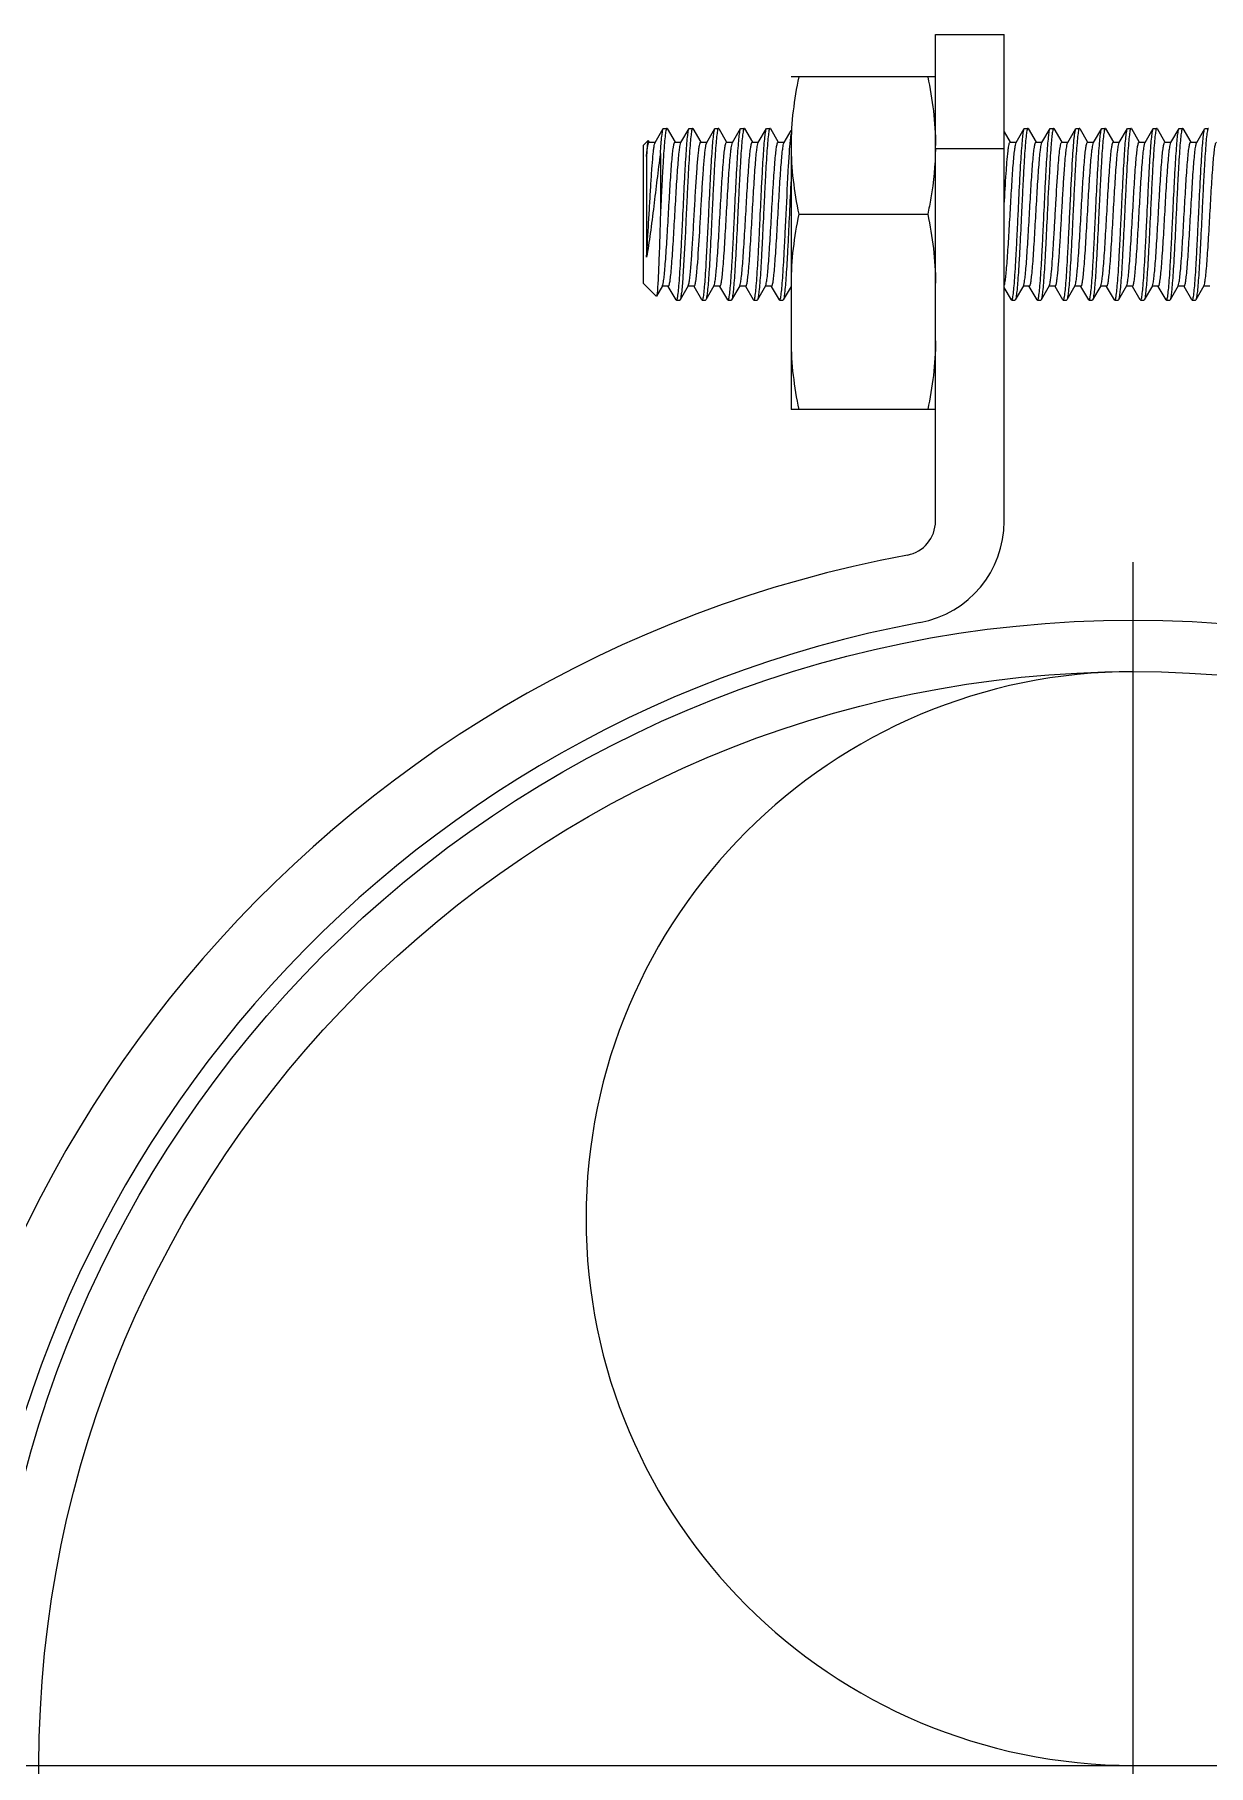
# Model space of a CAD drawing. Extents: x 27938 to 1507990, y 110129 to 923079.
# Drawn here: x 550946 to 551320, y 366011 to 366563 of the extents above; entities that cross this region are included whole.
import ezdxf

# ---------------------------------------------------------------- set-up
doc = ezdxf.new("R2010")
doc.units = 0
doc.header["$LTSCALE"] = 1000
doc.header["$MEASUREMENT"] = 0
doc.linetypes.add('CENTER', pattern=[50.8, 31.75, -6.35, 6.35, -6.35])

msp = doc.modelspace()

# ---------------------------------------------------------------- linework, layer by layer
at = {"linetype": 'Continuous'}
for p, q in [((551233.22, 366407.45), (551233.22, 366562.61)), ((551233.22, 366562.61), (551255.13, 366562.61)), ((551255.13, 366407.45), (551255.13, 366562.61)), ((551233.22, 366549.16), (551187.2, 366549.16)), ((551143.88, 366528.18), (551146.47, 366532.63)), ((551146.58, 366532.72), (551147.61, 366532.72)), ((551147.72, 366532.63), (551147.61, 366532.72)), ((551147.72, 366532.63), (551150.22, 366528.31)), ((551152.1, 366528.18), (551154.69, 366532.63)), ((551154.69, 366532.63), (551154.8, 366532.72)), ((551154.8, 366532.72), (551155.83, 366532.72)), ((551155.94, 366532.63), (551155.83, 366532.72)), ((551155.94, 366532.63), (551158.44, 366528.31)), ((551160.32, 366528.18), (551162.91, 366532.63)), ((551162.91, 366532.63), (551163.02, 366532.72)), ((551163.02, 366532.72), (551164.05, 366532.72)), ((551164.16, 366532.63), (551164.05, 366532.72)), ((551164.16, 366532.63), (551166.66, 366528.31)), ((551168.54, 366528.18), (551171.13, 366532.63)), ((551171.13, 366532.63), (551171.24, 366532.72)), ((551171.24, 366532.72), (551172.27, 366532.72)), ((551172.37, 366532.63), (551172.27, 366532.72)), ((551172.37, 366532.63), (551174.88, 366528.31)), ((551176.75, 366528.18), (551179.35, 366532.63)), ((551179.35, 366532.63), (551179.46, 366532.72)), ((551179.45, 366532.72), (551180.48, 366532.72)), ((551180.59, 366532.63), (551183.09, 366528.31)), ((551184.97, 366528.18), (551187.2, 366532)), ((551187.2, 366530.72), (551187.2, 366443.06)), ((551255.13, 366531.64), (551257.06, 366528.31)), ((551258.94, 366528.18), (551261.53, 366532.63)), ((551261.53, 366532.63), (551261.64, 366532.72)), ((551261.64, 366532.72), (551262.67, 366532.72)), ((551262.78, 366532.63), (551262.67, 366532.72)), ((551262.78, 366532.63), (551265.28, 366528.31)), ((551267.16, 366528.18), (551269.75, 366532.63)), ((551269.75, 366532.63), (551269.86, 366532.72)), ((551269.86, 366532.72), (551270.89, 366532.72)), ((551270.99, 366532.63), (551273.5, 366528.31)), ((551275.38, 366528.18), (551277.97, 366532.63)), ((551277.97, 366532.63), (551278.08, 366532.72)), ((551278.08, 366532.72), (551279.11, 366532.72)), ((551279.21, 366532.63), (551279.11, 366532.72)), ((551279.21, 366532.63), (551281.72, 366528.31)), ((551283.59, 366528.18), (551286.19, 366532.63)), ((551286.19, 366532.63), (551286.29, 366532.72)), ((551286.29, 366532.72), (551287.32, 366532.72)), ((551287.43, 366532.63), (551287.32, 366532.72)), ((551287.43, 366532.63), (551289.93, 366528.31)), ((551291.81, 366528.18), (551294.41, 366532.63)), ((551294.41, 366532.63), (551294.51, 366532.72)), ((551294.51, 366532.72), (551295.54, 366532.72)), ((551295.65, 366532.63), (551295.54, 366532.72)), ((551295.65, 366532.63), (551298.15, 366528.31)), ((551300.03, 366528.18), (551302.62, 366532.63)), ((551302.62, 366532.63), (551302.73, 366532.72)), ((551302.73, 366532.72), (551303.76, 366532.72)), ((551303.87, 366532.63), (551303.76, 366532.72)), ((551303.87, 366532.63), (551306.37, 366528.31)), ((551308.25, 366528.18), (551310.84, 366532.63)), ((551310.84, 366532.63), (551310.95, 366532.72)), ((551310.95, 366532.72), (551311.98, 366532.72)), ((551312.09, 366532.63), (551311.98, 366532.72)), ((551312.09, 366532.63), (551314.59, 366528.31)), ((551316.47, 366528.18), (551319.06, 366532.63)), ((551319.06, 366532.63), (551319.17, 366532.72)), ((551319.17, 366532.72), (551320.2, 366532.72)), ((551140.08, 366527.25), (551141.65, 366528.82)), ((551140.08, 366527.25), (551140.08, 366483.41)), ((551141.73, 366528.79), (551141.65, 366528.82)), ((551141.73, 366528.79), (551142, 366528.31)), ((551141.95, 366528.29), (551143.94, 366528.29)), ((551150.17, 366528.29), (551152.16, 366528.29)), ((551158.39, 366528.29), (551160.38, 366528.29)), ((551166.61, 366528.29), (551168.6, 366528.29)), ((551174.83, 366528.29), (551176.82, 366528.29)), ((551183.05, 366528.29), (551185.04, 366528.29)), ((551233.22, 366526.25), (551255.13, 366526.25)), ((551257.01, 366528.29), (551259, 366528.29)), ((551265.23, 366528.29), (551267.22, 366528.29)), ((551273.45, 366528.29), (551275.44, 366528.29)), ((551281.67, 366528.29), (551283.66, 366528.29)), ((551289.89, 366528.29), (551291.88, 366528.29)), ((551298.1, 366528.29), (551300.09, 366528.29)), ((551299.95, 366528), (551300.03, 366528.18)), ((551306.32, 366528.29), (551308.31, 366528.29)), ((551314.54, 366528.29), (551316.53, 366528.29)), ((551316.41, 366528.05), (551316.47, 366528.18)), ((551141.12, 366523.75), (551141.12, 366491.62)), ((551145.56, 366524.72), (551145.56, 366505.32)), ((551189.66, 366505.33), (551230.75, 366505.33)), ((551140.08, 366483.41), (551144.25, 366479.24)), ((551146.19, 366482.48), (551144.32, 366479.26)), ((551148.12, 366482.37), (551146.13, 366482.37)), ((551146.19, 366482.48), (551146.26, 366482.64)), ((551150.58, 366478.03), (551148.07, 366482.34)), ((551154.41, 366482.48), (551151.83, 366478.03)), ((551156.34, 366482.37), (551154.35, 366482.37)), ((551158.8, 366478.03), (551156.29, 366482.34)), ((551162.63, 366482.48), (551160.05, 366478.03)), ((551164.56, 366482.37), (551162.56, 366482.37)), ((551167.02, 366478.03), (551164.51, 366482.34)), ((551170.85, 366482.48), (551168.26, 366478.03)), ((551172.77, 366482.37), (551170.78, 366482.37)), ((551175.24, 366478.03), (551172.73, 366482.34)), ((551179.07, 366482.48), (551176.48, 366478.03)), ((551180.99, 366482.37), (551179, 366482.37)), ((551183.46, 366478.03), (551180.94, 366482.34)), ((551187.2, 366482.33), (551184.7, 366478.03)), ((551257.42, 366478.03), (551255.13, 366481.96)), ((551261.25, 366482.48), (551258.67, 366478.03)), ((551263.18, 366482.37), (551261.19, 366482.37)), ((551261.25, 366482.48), (551261.33, 366482.65)), ((551265.64, 366478.03), (551263.13, 366482.34)), ((551269.47, 366482.48), (551266.89, 366478.03)), ((551271.39, 366482.37), (551269.4, 366482.37)), ((551273.86, 366478.03), (551271.35, 366482.34)), ((551277.69, 366482.48), (551275.1, 366478.03)), ((551279.61, 366482.37), (551277.62, 366482.37)), ((551282.08, 366478.03), (551279.57, 366482.34)), ((551285.91, 366482.48), (551283.32, 366478.03)), ((551287.83, 366482.37), (551285.84, 366482.37)), ((551290.3, 366478.03), (551287.78, 366482.34)), ((551294.12, 366482.48), (551291.54, 366478.03)), ((551296.05, 366482.37), (551294.06, 366482.37)), ((551298.51, 366478.03), (551296, 366482.34)), ((551302.34, 366482.48), (551299.76, 366478.03)), ((551304.27, 366482.37), (551302.28, 366482.37)), ((551306.73, 366478.03), (551304.22, 366482.34)), ((551310.56, 366482.48), (551307.98, 366478.03)), ((551312.49, 366482.37), (551310.5, 366482.37)), ((551314.95, 366478.03), (551312.44, 366482.34)), ((551318.78, 366482.48), (551316.2, 366478.03)), ((551320.71, 366482.37), (551318.71, 366482.37)), ((551144.32, 366479.26), (551144.25, 366479.24)), ((551150.58, 366478.03), (551150.69, 366477.93)), ((551150.69, 366477.93), (551151.72, 366477.93)), ((551158.8, 366478.03), (551158.91, 366477.93)), ((551158.91, 366477.93), (551159.94, 366477.93)), ((551160.05, 366478.03), (551159.94, 366477.93)), ((551167.02, 366478.03), (551167.13, 366477.93)), ((551167.13, 366477.93), (551168.16, 366477.93)), ((551168.26, 366478.03), (551168.16, 366477.93)), ((551175.24, 366478.03), (551175.35, 366477.93)), ((551175.35, 366477.93), (551176.38, 366477.93)), ((551176.48, 366478.03), (551176.37, 366477.93)), ((551183.46, 366478.03), (551183.56, 366477.93)), ((551183.56, 366477.93), (551184.59, 366477.93)), ((551184.7, 366478.03), (551184.59, 366477.93)), ((551257.42, 366478.03), (551257.53, 366477.93)), ((551257.53, 366477.93), (551258.56, 366477.93)), ((551258.67, 366478.03), (551258.56, 366477.93)), ((551265.64, 366478.03), (551265.75, 366477.93)), ((551265.75, 366477.93), (551266.78, 366477.93)), ((551266.89, 366478.03), (551266.78, 366477.93)), ((551273.86, 366478.03), (551273.97, 366477.93)), ((551273.97, 366477.93), (551275, 366477.93)), ((551275.1, 366478.03), (551275, 366477.93)), ((551282.08, 366478.03), (551282.19, 366477.93)), ((551282.19, 366477.93), (551283.21, 366477.93)), ((551283.32, 366478.03), (551283.21, 366477.93)), ((551290.3, 366478.03), (551290.4, 366477.93)), ((551290.4, 366477.93), (551291.43, 366477.93)), ((551291.54, 366478.03), (551291.43, 366477.93)), ((551298.51, 366478.03), (551298.62, 366477.93)), ((551298.62, 366477.93), (551299.65, 366477.93)), ((551306.73, 366478.03), (551306.84, 366477.93)), ((551306.84, 366477.93), (551307.87, 366477.93)), ((551307.98, 366478.03), (551307.87, 366477.93)), ((551314.95, 366478.03), (551315.06, 366477.93)), ((551315.06, 366477.93), (551316.09, 366477.93)), ((551316.2, 366478.03), (551316.09, 366477.93)), ((551233.22, 366443.06), (551187.2, 366443.06))]:
    msp.add_line(p, q, dxfattribs=at)
at = {"color": 0, "linetype": 'CENTER'}
for p, q in [((551296.23, 365627.15), (551296.23, 366394.37)), ((550912.62, 366010.76), (551679.84, 366010.76))]:
    msp.add_line(p, q, dxfattribs=at)
at = {"linetype": 'Continuous'}
for radius in [365.17, 348.74]:
    msp.add_circle((551296.23, 366010.76), radius, dxfattribs=at)
for centre, radius, start, end in [((553316.29, 366406.2), 2131.95, 177.03534, 177.33485), ((551222.26, 366407.45), 10.96, 280.562, 0), ((551222.26, 366407.45), 32.87, 280.562, 0), ((551296.23, 366010.76), 392.57, 100.562, 180), ((551296.23, 366010.76), 370.65, 100.562, 180)]:
    msp.add_arc(centre, radius, start, end, dxfattribs=at)
msp.add_arc((551296.23, 366185.13), 174.37, 90, 270)
for points, knots in [([(551189.66, 366549.16), (551188.91, 366545.55), (551187.66, 366538.29), (551187.2, 366530.92), (551187.2, 366527.25)], [0, 0, 0, 0, 0.500766, 1, 1, 1, 1]), ([(551230.75, 366549.16), (551231.51, 366545.55), (551232.76, 366538.29), (551233.22, 366530.92), (551233.22, 366527.25)], [0, 0, 0, 0, 0.500766, 1, 1, 1, 1]), ([(551147.61, 366532.72), (551147.55, 366532.72), (551147.43, 366532.5), (551147.33, 366532.13), (551147.2, 366531.46), (551147.02, 366530.11), (551146.8, 366527.81), (551146.56, 366524.45), (551146.31, 366520.35), (551146.06, 366515.67), (551145.81, 366510.6), (551145.64, 366507.1), (551145.56, 366505.32)], [0, 0, 0, 0, 0.006675, 0.021733, 0.045899, 0.079115, 0.171509, 0.295573, 0.446611, 0.618863, 0.80571, 1, 1, 1, 1]), ([(551145.56, 366524.72), (551145.62, 366525.75), (551145.76, 366527.57), (551145.96, 366529.95), (551146.2, 366531.55), (551146.33, 366532.39), (551146.47, 366532.63)], [0, 0, 0, 0, 0.387273, 0.6883, 0.894185, 1, 1, 1, 1]), ([(551146.47, 366532.63), (551146.49, 366532.66), (551146.51, 366532.7), (551146.56, 366532.72), (551146.58, 366532.72)], [0, 0, 0, 0, 0.600066, 1, 1, 1, 1]), ([(551152.75, 366505.33), (551152.9, 366508.65), (551153.13, 366513.49), (551153.46, 366519.67), (551153.7, 366523.68), (551153.94, 366527.04), (551154.15, 366529.68), (551154.4, 366531.43), (551154.54, 366532.37), (551154.69, 366532.63)], [0, 0, 0, 0, 0.364023, 0.530316, 0.678347, 0.803037, 0.900138, 0.966413, 1, 1, 1, 1]), ([(551155.83, 366532.72), (551155.77, 366532.72), (551155.65, 366532.5), (551155.55, 366532.13), (551155.42, 366531.46), (551155.24, 366530.11), (551155.02, 366527.82), (551154.78, 366524.46), (551154.53, 366520.36), (551154.28, 366515.68), (551154.03, 366510.61), (551153.86, 366507.11), (551153.77, 366505.33)], [0, 0, 0, 0, 0.006671, 0.021724, 0.045885, 0.079095, 0.17148, 0.295534, 0.446569, 0.618825, 0.805687, 1, 1, 1, 1]), ([(551160.96, 366505.33), (551161.12, 366508.65), (551161.35, 366513.49), (551161.68, 366519.67), (551161.92, 366523.68), (551162.16, 366527.04), (551162.37, 366529.68), (551162.62, 366531.43), (551162.76, 366532.37), (551162.91, 366532.63)], [0, 0, 0, 0, 0.364025, 0.530318, 0.678348, 0.803036, 0.900137, 0.966414, 1, 1, 1, 1]), ([(551164.05, 366532.72), (551163.99, 366532.72), (551163.87, 366532.5), (551163.77, 366532.13), (551163.64, 366531.46), (551163.46, 366530.11), (551163.24, 366527.82), (551163, 366524.46), (551162.75, 366520.36), (551162.5, 366515.68), (551162.24, 366510.61), (551162.08, 366507.11), (551161.99, 366505.33)], [0, 0, 0, 0, 0.006671, 0.021723, 0.045883, 0.079092, 0.171477, 0.295531, 0.446566, 0.618823, 0.805686, 1, 1, 1, 1]), ([(551169.18, 366505.33), (551169.34, 366508.65), (551169.57, 366513.49), (551169.9, 366519.67), (551170.13, 366523.68), (551170.37, 366527.04), (551170.59, 366529.68), (551170.84, 366531.43), (551170.97, 366532.37), (551171.13, 366532.63)], [0, 0, 0, 0, 0.364025, 0.530318, 0.678348, 0.803036, 0.900137, 0.966414, 1, 1, 1, 1]), ([(551172.27, 366532.72), (551172.2, 366532.72), (551172.08, 366532.5), (551171.99, 366532.13), (551171.86, 366531.46), (551171.68, 366530.11), (551171.46, 366527.82), (551171.21, 366524.46), (551170.97, 366520.36), (551170.71, 366515.68), (551170.46, 366510.61), (551170.3, 366507.11), (551170.21, 366505.33)], [0, 0, 0, 0, 0.00667, 0.021722, 0.045881, 0.07909, 0.171474, 0.295528, 0.446564, 0.618821, 0.805685, 1, 1, 1, 1]), ([(551177.4, 366505.33), (551177.56, 366508.65), (551177.79, 366513.49), (551178.12, 366519.67), (551178.35, 366523.68), (551178.59, 366527.04), (551178.81, 366529.68), (551179.06, 366531.43), (551179.19, 366532.37), (551179.35, 366532.63)], [0, 0, 0, 0, 0.364025, 0.530318, 0.678349, 0.803036, 0.900137, 0.966414, 1, 1, 1, 1]), ([(551180.48, 366532.72), (551180.42, 366532.72), (551180.3, 366532.5), (551180.21, 366532.13), (551180.08, 366531.46), (551179.9, 366530.11), (551179.68, 366527.82), (551179.43, 366524.46), (551179.18, 366520.36), (551178.93, 366515.68), (551178.68, 366510.61), (551178.51, 366507.11), (551178.43, 366505.33)], [0, 0, 0, 0, 0.006675, 0.021731, 0.045894, 0.079107, 0.171496, 0.295551, 0.446583, 0.618835, 0.805691, 1, 1, 1, 1]), ([(551180.59, 366532.63), (551180.58, 366532.66), (551180.55, 366532.7), (551180.5, 366532.72), (551180.48, 366532.72)], [0, 0, 0, 0, 0.600342, 1, 1, 1, 1]), ([(551185.62, 366505.33), (551185.87, 366510.51), (551186.2, 366517.69), (551186.74, 366526.22), (551187.02, 366529.57), (551187.2, 366530.92)], [0, 0, 0, 0, 0.606527, 0.840991, 1, 1, 1, 1]), ([(551259.58, 366505.33), (551259.74, 366508.65), (551259.97, 366513.49), (551260.3, 366519.67), (551260.54, 366523.68), (551260.78, 366527.04), (551260.99, 366529.68), (551261.24, 366531.43), (551261.38, 366532.37), (551261.53, 366532.63)], [0, 0, 0, 0, 0.364034, 0.530328, 0.678356, 0.803044, 0.900143, 0.966415, 1, 1, 1, 1]), ([(551262.67, 366532.72), (551262.61, 366532.72), (551262.49, 366532.5), (551262.39, 366532.13), (551262.26, 366531.46), (551262.08, 366530.11), (551261.86, 366527.81), (551261.62, 366524.45), (551261.37, 366520.35), (551261.12, 366515.68), (551260.87, 366510.61), (551260.7, 366507.11), (551260.61, 366505.33)], [0, 0, 0, 0, 0.006691, 0.021767, 0.045945, 0.079169, 0.17157, 0.295628, 0.44665, 0.618882, 0.805717, 1, 1, 1, 1]), ([(551267.8, 366505.33), (551267.96, 366508.65), (551268.19, 366513.49), (551268.52, 366519.67), (551268.75, 366523.68), (551269, 366527.04), (551269.21, 366529.68), (551269.46, 366531.43), (551269.6, 366532.37), (551269.75, 366532.63)], [0, 0, 0, 0, 0.364034, 0.530327, 0.678355, 0.803043, 0.900143, 0.966415, 1, 1, 1, 1]), ([(551270.89, 366532.72), (551270.81, 366532.72), (551270.68, 366532.44), (551270.57, 366531.98), (551270.43, 366531.13), (551270.3, 366530.02), (551270.15, 366528.59), (551269.95, 366526.14), (551269.82, 366524.17), (551269.74, 366522.78)], [0, 0, 0, 0, 0.021805, 0.073036, 0.155592, 0.268964, 0.411896, 0.582786, 1, 1, 1, 1]), ([(551270.99, 366532.63), (551270.98, 366532.66), (551270.95, 366532.7), (551270.91, 366532.72), (551270.89, 366532.72)], [0, 0, 0, 0, 0.600474, 1, 1, 1, 1]), ([(551276.92, 366522.78), (551277, 366524.06), (551277.15, 366526.34), (551277.4, 366529.29), (551277.61, 366531.19), (551277.81, 366532.19), (551277.9, 366532.52), (551277.97, 366532.63)], [0, 0, 0, 0, 0.387696, 0.690539, 0.896873, 0.961452, 1, 1, 1, 1]), ([(551279.11, 366532.72), (551279.04, 366532.72), (551278.92, 366532.5), (551278.83, 366532.13), (551278.7, 366531.46), (551278.52, 366530.11), (551278.3, 366527.82), (551278.05, 366524.46), (551277.8, 366520.36), (551277.55, 366515.68), (551277.3, 366510.61), (551277.14, 366507.11), (551277.05, 366505.33)], [0, 0, 0, 0, 0.006669, 0.02172, 0.045878, 0.079088, 0.171477, 0.295537, 0.446568, 0.61882, 0.805683, 1, 1, 1, 1]), ([(551284.24, 366505.33), (551284.4, 366508.65), (551284.63, 366513.49), (551284.96, 366519.67), (551285.19, 366523.68), (551285.43, 366527.04), (551285.65, 366529.68), (551285.9, 366531.43), (551286.03, 366532.37), (551286.19, 366532.63)], [0, 0, 0, 0, 0.364023, 0.530311, 0.678335, 0.803027, 0.900135, 0.966413, 1, 1, 1, 1]), ([(551287.32, 366532.72), (551287.26, 366532.72), (551287.14, 366532.5), (551287.05, 366532.13), (551286.92, 366531.46), (551286.74, 366530.11), (551286.52, 366527.82), (551286.27, 366524.46), (551286.02, 366520.36), (551285.77, 366515.68), (551285.52, 366510.61), (551285.35, 366507.11), (551285.27, 366505.33)], [0, 0, 0, 0, 0.00667, 0.021722, 0.045882, 0.079092, 0.171482, 0.295542, 0.446572, 0.618823, 0.805684, 1, 1, 1, 1]), ([(551292.46, 366505.33), (551292.62, 366508.65), (551292.85, 366513.49), (551293.18, 366519.67), (551293.41, 366523.68), (551293.65, 366527.04), (551293.86, 366529.68), (551294.12, 366531.43), (551294.25, 366532.37), (551294.41, 366532.63)], [0, 0, 0, 0, 0.364024, 0.530311, 0.678335, 0.803027, 0.900135, 0.966414, 1, 1, 1, 1]), ([(551295.54, 366532.72), (551295.48, 366532.72), (551295.36, 366532.5), (551295.27, 366532.13), (551295.13, 366531.46), (551294.95, 366530.11), (551294.74, 366527.82), (551294.49, 366524.46), (551294.24, 366520.36), (551293.99, 366515.68), (551293.74, 366510.61), (551293.57, 366507.11), (551293.49, 366505.33)], [0, 0, 0, 0, 0.006671, 0.021724, 0.045885, 0.079096, 0.171487, 0.295547, 0.446577, 0.618826, 0.805686, 1, 1, 1, 1]), ([(551300.68, 366505.33), (551300.84, 366508.65), (551301.06, 366513.49), (551301.39, 366519.67), (551301.63, 366523.68), (551301.87, 366527.04), (551302.08, 366529.68), (551302.34, 366531.43), (551302.47, 366532.37), (551302.62, 366532.63)], [0, 0, 0, 0, 0.364024, 0.530311, 0.678335, 0.803027, 0.900135, 0.966414, 1, 1, 1, 1]), ([(551303.76, 366532.72), (551303.7, 366532.72), (551303.58, 366532.5), (551303.48, 366532.13), (551303.35, 366531.46), (551303.17, 366530.11), (551302.95, 366527.82), (551302.71, 366524.46), (551302.46, 366520.36), (551302.21, 366515.68), (551301.96, 366510.61), (551301.79, 366507.11), (551301.71, 366505.33)], [0, 0, 0, 0, 0.006677, 0.021737, 0.045904, 0.079119, 0.171516, 0.295578, 0.446605, 0.618846, 0.805696, 1, 1, 1, 1]), ([(551308.9, 366505.33), (551309.05, 366508.65), (551309.28, 366513.49), (551309.61, 366519.67), (551309.85, 366523.68), (551310.09, 366527.04), (551310.3, 366529.68), (551310.55, 366531.43), (551310.69, 366532.37), (551310.84, 366532.63)], [0, 0, 0, 0, 0.364025, 0.530311, 0.678336, 0.803029, 0.900136, 0.966414, 1, 1, 1, 1]), ([(551311.98, 366532.72), (551311.92, 366532.72), (551311.8, 366532.5), (551311.7, 366532.13), (551311.57, 366531.46), (551311.39, 366530.11), (551311.17, 366527.82), (551310.93, 366524.46), (551310.68, 366520.36), (551310.43, 366515.68), (551310.18, 366510.61), (551310.01, 366507.11), (551309.92, 366505.33)], [0, 0, 0, 0, 0.006678, 0.021739, 0.045907, 0.079123, 0.171521, 0.295583, 0.44661, 0.618849, 0.805697, 1, 1, 1, 1]), ([(551317.11, 366505.33), (551317.27, 366508.65), (551317.5, 366513.49), (551317.83, 366519.67), (551318.07, 366523.68), (551318.31, 366527.04), (551318.52, 366529.68), (551318.77, 366531.43), (551318.91, 366532.37), (551319.06, 366532.63)], [0, 0, 0, 0, 0.364025, 0.530311, 0.678336, 0.803029, 0.900137, 0.966414, 1, 1, 1, 1]), ([(551320.2, 366532.72), (551320.14, 366532.72), (551320.02, 366532.5), (551319.92, 366532.13), (551319.79, 366531.46), (551319.61, 366530.11), (551319.39, 366527.82), (551319.15, 366524.46), (551318.9, 366520.36), (551318.65, 366515.68), (551318.39, 366510.61), (551318.23, 366507.11), (551318.14, 366505.33)], [0, 0, 0, 0, 0.006679, 0.021742, 0.04591, 0.079127, 0.171526, 0.295588, 0.446614, 0.618853, 0.805699, 1, 1, 1, 1]), ([(551141.65, 366528.82), (551141.61, 366528.78), (551141.57, 366528.63), (551141.46, 366528.16), (551141.36, 366527.2), (551141.23, 366525.66), (551141.16, 366524.44), (551141.12, 366523.75)], [0, 0, 0, 0, 0.030031, 0.087347, 0.285412, 0.591997, 1, 1, 1, 1]), ([(551141.12, 366523.75), (551141.18, 366524.4), (551141.29, 366525.5), (551141.5, 366526.99), (551141.67, 366527.75), (551141.83, 366528.29), (551141.95, 366528.29)], [0, 0, 0, 0, 0.420456, 0.730326, 0.922693, 1, 1, 1, 1]), ([(551141.12, 366491.62), (551141.38, 366495.34), (551141.71, 366501.07), (551142.15, 366508.74), (551142.48, 366514.4), (551142.81, 366519.44), (551143.1, 366523.09), (551143.34, 366525.42), (551143.51, 366526.68), (551143.67, 366527.56), (551143.79, 366528.03), (551143.88, 366528.18)], [0, 0, 0, 0, 0.30446, 0.46946, 0.627882, 0.768787, 0.882469, 0.926584, 0.961179, 0.985723, 1, 1, 1, 1]), ([(551146.26, 366482.64), (551146.39, 366482.97), (551146.56, 366483.93), (551146.79, 366485.7), (551147.02, 366488.16), (551147.36, 366492.54), (551147.75, 366498.91), (551148.14, 366505.66), (551148.46, 366511.23), (551148.7, 366515.2), (551148.93, 366518.82), (551149.17, 366521.97), (551149.41, 366524.56), (551149.63, 366526.45), (551149.84, 366527.62), (551150, 366528.13), (551150.12, 366528.29), (551150.17, 366528.29)], [0, 0, 0, 0, 0.023329, 0.062811, 0.117241, 0.184783, 0.349527, 0.534449, 0.626544, 0.714121, 0.794147, 0.863852, 0.92084, 0.963175, 0.989517, 0.99656, 1, 1, 1, 1]), ([(551148.12, 366482.37), (551148.17, 366482.37), (551148.29, 366482.53), (551148.45, 366483.06), (551148.67, 366484.27), (551148.9, 366486.23), (551149.14, 366488.9), (551149.38, 366492.16), (551149.62, 366495.89), (551149.87, 366499.96), (551150.19, 366505.63), (551150.51, 366511.26), (551150.84, 366516.63), (551151.08, 366520.15), (551151.33, 366523.13), (551151.55, 366525.48), (551151.8, 366527.07), (551151.95, 366527.92), (551152.1, 366528.18)], [0, 0, 0, 0, 0.003516, 0.010771, 0.037949, 0.081609, 0.140308, 0.211978, 0.294061, 0.383613, 0.477416, 0.664254, 0.750572, 0.827952, 0.893624, 0.945254, 0.981055, 1, 1, 1, 1]), ([(551155.27, 366488.59), (551155.42, 366490.38), (551155.69, 366494.28), (551156.06, 366500.46), (551156.43, 366507.07), (551156.81, 366513.53), (551157.13, 366518.55), (551157.4, 366522.06), (551157.59, 366524.18), (551157.77, 366525.86), (551157.97, 366527.15), (551158.12, 366527.83), (551158.28, 366528.29), (551158.39, 366528.29)], [0, 0, 0, 0, 0.134735, 0.294625, 0.465613, 0.632623, 0.780938, 0.843915, 0.897532, 0.94062, 0.972276, 0.991945, 1, 1, 1, 1]), ([(551157.32, 366488.59), (551157.63, 366492.31), (551157.98, 366498.21), (551158.44, 366506.26), (551158.8, 366512.52), (551159.16, 366518.2), (551159.47, 366522.35), (551159.74, 366525.03), (551159.91, 366526.47), (551160.09, 366527.48), (551160.22, 366528.01), (551160.32, 366528.18)], [0, 0, 0, 0, 0.282028, 0.446286, 0.60859, 0.75578, 0.875942, 0.92276, 0.959436, 0.985284, 1, 1, 1, 1]), ([(551162.63, 366482.48), (551162.78, 366482.74), (551162.93, 366483.59), (551163.18, 366485.19), (551163.4, 366487.54), (551163.65, 366490.52), (551163.89, 366494.03), (551164.22, 366499.4), (551164.54, 366505.03), (551164.86, 366510.71), (551165.11, 366514.78), (551165.35, 366518.51), (551165.59, 366521.76), (551165.83, 366524.43), (551166.05, 366526.39), (551166.27, 366527.6), (551166.44, 366528.13), (551166.56, 366528.29), (551166.61, 366528.29)], [0, 0, 0, 0, 0.018976, 0.054803, 0.106453, 0.172139, 0.249526, 0.335845, 0.52267, 0.61646, 0.705998, 0.788066, 0.859722, 0.918408, 0.962058, 0.98923, 0.996486, 1, 1, 1, 1]), ([(551164.56, 366482.37), (551164.61, 366482.37), (551164.73, 366482.53), (551164.89, 366483.06), (551165.11, 366484.27), (551165.33, 366486.23), (551165.58, 366488.9), (551165.82, 366492.16), (551166.06, 366495.89), (551166.3, 366499.96), (551166.63, 366505.63), (551166.94, 366511.26), (551167.28, 366516.63), (551167.52, 366520.15), (551167.76, 366523.13), (551167.99, 366525.48), (551168.24, 366527.07), (551168.39, 366527.92), (551168.54, 366528.18)], [0, 0, 0, 0, 0.003515, 0.010772, 0.03795, 0.08161, 0.140308, 0.211979, 0.294061, 0.383612, 0.477415, 0.664252, 0.75057, 0.827951, 0.893623, 0.945254, 0.981055, 1, 1, 1, 1]), ([(551170.85, 366482.48), (551170.99, 366482.74), (551171.15, 366483.59), (551171.39, 366485.19), (551171.62, 366487.54), (551171.86, 366490.52), (551172.1, 366494.03), (551172.44, 366499.4), (551172.76, 366505.03), (551173.08, 366510.71), (551173.32, 366514.78), (551173.57, 366518.51), (551173.81, 366521.76), (551174.05, 366524.43), (551174.27, 366526.39), (551174.49, 366527.6), (551174.65, 366528.13), (551174.77, 366528.29), (551174.83, 366528.29)], [0, 0, 0, 0, 0.018976, 0.054803, 0.106454, 0.172139, 0.249526, 0.335844, 0.522668, 0.616459, 0.705997, 0.788065, 0.859722, 0.918409, 0.962059, 0.989231, 0.996484, 1, 1, 1, 1]), ([(551172.77, 366482.37), (551172.83, 366482.37), (551172.95, 366482.53), (551173.11, 366483.06), (551173.33, 366484.27), (551173.55, 366486.23), (551173.79, 366488.9), (551174.03, 366492.16), (551174.28, 366495.89), (551174.52, 366499.96), (551174.85, 366505.63), (551175.16, 366511.26), (551175.5, 366516.63), (551175.74, 366520.15), (551175.98, 366523.13), (551176.21, 366525.48), (551176.46, 366527.07), (551176.61, 366527.92), (551176.75, 366528.18)], [0, 0, 0, 0, 0.003517, 0.010771, 0.037949, 0.081609, 0.140308, 0.211978, 0.294062, 0.383613, 0.477416, 0.664254, 0.750571, 0.827951, 0.893624, 0.945254, 0.981055, 1, 1, 1, 1]), ([(551179.07, 366482.48), (551179.21, 366482.74), (551179.36, 366483.59), (551179.61, 366485.19), (551179.84, 366487.54), (551180.08, 366490.52), (551180.32, 366494.03), (551180.66, 366499.4), (551180.97, 366505.03), (551181.3, 366510.71), (551181.54, 366514.78), (551181.79, 366518.51), (551182.03, 366521.76), (551182.27, 366524.43), (551182.49, 366526.39), (551182.71, 366527.6), (551182.87, 366528.13), (551182.99, 366528.29), (551183.05, 366528.29)], [0, 0, 0, 0, 0.018976, 0.054803, 0.106453, 0.172139, 0.249527, 0.335846, 0.52267, 0.61646, 0.705997, 0.788065, 0.859721, 0.918408, 0.962058, 0.98923, 0.996486, 1, 1, 1, 1]), ([(551180.99, 366482.37), (551181.05, 366482.37), (551181.17, 366482.53), (551181.33, 366483.06), (551181.55, 366484.27), (551181.77, 366486.23), (551182.01, 366488.9), (551182.25, 366492.16), (551182.5, 366495.89), (551182.74, 366499.96), (551183.06, 366505.63), (551183.38, 366511.26), (551183.72, 366516.63), (551183.96, 366520.15), (551184.2, 366523.13), (551184.43, 366525.48), (551184.67, 366527.07), (551184.83, 366527.92), (551184.97, 366528.18)], [0, 0, 0, 0, 0.003515, 0.010772, 0.03795, 0.08161, 0.140308, 0.211978, 0.294061, 0.383612, 0.477415, 0.664253, 0.750571, 0.827951, 0.893624, 0.945254, 0.981055, 1, 1, 1, 1]), ([(551187.2, 366527.25), (551187.2, 366523.57), (551187.66, 366516.2), (551188.91, 366508.94), (551189.66, 366505.33)], [0, 0, 0, 0, 0.499234, 1, 1, 1, 1]), ([(551233.21, 366526.25), (551233.16, 366520.99), (551232.44, 366513.96), (551231.11, 366507.05), (551230.75, 366505.33)], [0, 0, 0, 0, 0.749247, 1, 1, 1, 1]), ([(551255.13, 366482.58), (551255.26, 366482.88), (551255.42, 366483.75), (551255.65, 366485.38), (551255.87, 366487.68), (551256.2, 366491.81), (551256.59, 366497.9), (551257.04, 366505.74), (551257.42, 366512.42), (551257.74, 366517.47), (551257.97, 366520.74), (551258.2, 366523.5), (551258.42, 366525.67), (551258.65, 366527.15), (551258.8, 366527.94), (551258.94, 366528.18)], [0, 0, 0, 0, 0.02104, 0.057496, 0.108353, 0.171995, 0.329001, 0.508126, 0.686035, 0.767202, 0.83956, 0.900746, 0.948777, 0.982144, 1, 1, 1, 1]), ([(551255.13, 366508.42), (551255.33, 366511.74), (551255.67, 366517.44), (551256.08, 366523.14), (551256.36, 366525.51)], [0, 0, 0, 0, 0.5822, 1, 1, 1, 1]), ([(551256.36, 366525.51), (551256.41, 366525.91), (551256.5, 366526.6), (551256.66, 366527.5), (551256.78, 366527.98), (551256.93, 366528.29), (551257.01, 366528.29)], [0, 0, 0, 0, 0.419149, 0.725719, 0.916884, 1, 1, 1, 1]), ([(551261.33, 366482.65), (551261.45, 366482.99), (551261.62, 366483.95), (551261.85, 366485.74), (551262.08, 366488.21), (551262.42, 366492.59), (551262.82, 366498.96), (551263.2, 366505.71), (551263.52, 366511.27), (551263.76, 366515.23), (551263.99, 366518.84), (551264.23, 366521.99), (551264.47, 366524.57), (551264.69, 366526.46), (551264.9, 366527.62), (551265.06, 366528.13), (551265.18, 366528.29), (551265.23, 366528.29)], [0, 0, 0, 0, 0.023633, 0.063368, 0.11799, 0.185658, 0.350471, 0.535259, 0.627237, 0.714679, 0.794564, 0.864136, 0.921007, 0.963252, 0.989537, 0.996564, 1, 1, 1, 1]), ([(551263.18, 366482.37), (551263.23, 366482.37), (551263.35, 366482.53), (551263.51, 366483.06), (551263.73, 366484.27), (551263.95, 366486.23), (551264.2, 366488.9), (551264.44, 366492.16), (551264.68, 366495.89), (551264.92, 366499.96), (551265.25, 366505.63), (551265.57, 366511.26), (551265.9, 366516.63), (551266.14, 366520.15), (551266.39, 366523.13), (551266.61, 366525.48), (551266.86, 366527.07), (551267.01, 366527.92), (551267.16, 366528.18)], [0, 0, 0, 0, 0.003516, 0.010771, 0.037949, 0.081609, 0.140308, 0.211978, 0.294061, 0.383613, 0.477416, 0.664254, 0.750572, 0.827952, 0.893624, 0.945254, 0.981055, 1, 1, 1, 1]), ([(551272.3, 366519.95), (551272.38, 366521.12), (551272.55, 366523.17), (551272.79, 366525.54), (551272.99, 366526.96), (551273.14, 366527.66), (551273.25, 366528.06), (551273.38, 366528.29), (551273.45, 366528.29)], [0, 0, 0, 0, 0.415728, 0.728657, 0.841879, 0.924583, 0.976407, 1, 1, 1, 1]), ([(551274.35, 366519.95), (551274.43, 366521), (551274.58, 366522.88), (551274.81, 366525.35), (551275.07, 366527.02), (551275.22, 366527.91), (551275.38, 366528.18)], [0, 0, 0, 0, 0.381837, 0.682377, 0.890569, 1, 1, 1, 1]), ([(551277.69, 366482.48), (551277.83, 366482.74), (551277.99, 366483.59), (551278.23, 366485.19), (551278.46, 366487.54), (551278.7, 366490.52), (551278.94, 366494.03), (551279.28, 366499.4), (551279.6, 366505.03), (551279.92, 366510.71), (551280.16, 366514.78), (551280.41, 366518.51), (551280.65, 366521.76), (551280.89, 366524.43), (551281.11, 366526.39), (551281.33, 366527.6), (551281.49, 366528.13), (551281.61, 366528.29), (551281.67, 366528.29)], [0, 0, 0, 0, 0.018976, 0.054803, 0.106453, 0.172139, 0.249526, 0.335844, 0.522668, 0.616459, 0.705997, 0.788065, 0.859722, 0.918409, 0.962059, 0.989231, 0.996484, 1, 1, 1, 1]), ([(551279.61, 366482.37), (551279.67, 366482.37), (551279.79, 366482.53), (551279.95, 366483.06), (551280.17, 366484.27), (551280.39, 366486.23), (551280.63, 366488.9), (551280.87, 366492.16), (551281.12, 366495.89), (551281.36, 366499.96), (551281.69, 366505.63), (551282, 366511.26), (551282.34, 366516.63), (551282.58, 366520.15), (551282.82, 366523.13), (551283.05, 366525.48), (551283.3, 366527.07), (551283.45, 366527.92), (551283.59, 366528.18)], [0, 0, 0, 0, 0.003517, 0.010771, 0.037949, 0.081609, 0.140308, 0.211978, 0.294062, 0.383613, 0.477416, 0.664254, 0.750571, 0.827951, 0.893624, 0.945254, 0.981055, 1, 1, 1, 1]), ([(551285.91, 366482.48), (551286.05, 366482.74), (551286.2, 366483.59), (551286.45, 366485.19), (551286.68, 366487.54), (551286.92, 366490.52), (551287.16, 366494.03), (551287.5, 366499.4), (551287.81, 366505.03), (551288.14, 366510.71), (551288.38, 366514.78), (551288.63, 366518.51), (551288.87, 366521.76), (551289.11, 366524.43), (551289.33, 366526.39), (551289.55, 366527.6), (551289.71, 366528.13), (551289.83, 366528.29), (551289.89, 366528.29)], [0, 0, 0, 0, 0.018976, 0.054803, 0.106454, 0.17214, 0.249527, 0.335846, 0.52267, 0.61646, 0.705997, 0.788065, 0.859721, 0.918408, 0.962058, 0.98923, 0.996486, 1, 1, 1, 1]), ([(551287.83, 366482.37), (551287.89, 366482.37), (551288.01, 366482.53), (551288.17, 366483.06), (551288.39, 366484.27), (551288.61, 366486.23), (551288.85, 366488.9), (551289.09, 366492.16), (551289.33, 366495.89), (551289.58, 366499.96), (551289.9, 366505.63), (551290.22, 366511.26), (551290.56, 366516.63), (551290.8, 366520.15), (551291.04, 366523.13), (551291.26, 366525.48), (551291.51, 366527.07), (551291.67, 366527.92), (551291.81, 366528.18)], [0, 0, 0, 0, 0.003515, 0.010772, 0.03795, 0.08161, 0.140308, 0.211978, 0.294061, 0.383612, 0.477415, 0.664253, 0.750571, 0.827951, 0.893624, 0.945254, 0.981055, 1, 1, 1, 1]), ([(551294.12, 366482.48), (551294.27, 366482.74), (551294.42, 366483.59), (551294.67, 366485.19), (551294.9, 366487.54), (551295.14, 366490.52), (551295.38, 366494.03), (551295.71, 366499.4), (551296.03, 366505.03), (551296.36, 366510.71), (551296.6, 366514.78), (551296.84, 366518.51), (551297.08, 366521.76), (551297.33, 366524.43), (551297.55, 366526.39), (551297.77, 366527.6), (551297.93, 366528.13), (551298.05, 366528.29), (551298.1, 366528.29)], [0, 0, 0, 0, 0.018976, 0.054803, 0.106453, 0.172139, 0.249526, 0.335844, 0.522668, 0.616459, 0.705997, 0.788066, 0.859722, 0.918409, 0.962059, 0.989231, 0.996484, 1, 1, 1, 1]), ([(551296.05, 366482.37), (551296.1, 366482.37), (551296.22, 366482.53), (551296.38, 366483.04), (551296.59, 366484.2), (551296.81, 366486.09), (551297.05, 366488.66), (551297.29, 366491.81), (551297.52, 366495.42), (551297.76, 366499.38), (551298.08, 366504.94), (551298.46, 366511.68), (551298.86, 366518.05), (551299.2, 366522.43), (551299.43, 366524.9), (551299.66, 366526.69), (551299.83, 366527.66), (551299.95, 366528)], [0, 0, 0, 0, 0.003434, 0.010455, 0.036717, 0.078926, 0.135751, 0.205269, 0.285098, 0.372487, 0.464418, 0.649153, 0.813994, 0.881712, 0.93641, 0.976246, 1, 1, 1, 1]), ([(551302.34, 366482.48), (551302.49, 366482.74), (551302.64, 366483.59), (551302.89, 366485.19), (551303.11, 366487.54), (551303.36, 366490.52), (551303.6, 366494.03), (551303.93, 366499.4), (551304.25, 366505.03), (551304.58, 366510.71), (551304.82, 366514.78), (551305.06, 366518.51), (551305.3, 366521.76), (551305.54, 366524.43), (551305.77, 366526.39), (551305.99, 366527.6), (551306.15, 366528.13), (551306.27, 366528.29), (551306.32, 366528.29)], [0, 0, 0, 0, 0.018976, 0.054804, 0.106454, 0.17214, 0.249527, 0.335846, 0.52267, 0.61646, 0.705997, 0.788065, 0.859721, 0.918408, 0.962058, 0.98923, 0.996485, 1, 1, 1, 1]), ([(551304.27, 366482.37), (551304.32, 366482.37), (551304.44, 366482.53), (551304.6, 366483.06), (551304.82, 366484.27), (551305.05, 366486.23), (551305.29, 366488.9), (551305.53, 366492.16), (551305.77, 366495.89), (551306.02, 366499.96), (551306.34, 366505.63), (551306.66, 366511.26), (551306.99, 366516.63), (551307.23, 366520.15), (551307.48, 366523.13), (551307.7, 366525.48), (551307.95, 366527.07), (551308.1, 366527.92), (551308.25, 366528.18)], [0, 0, 0, 0, 0.003514, 0.010772, 0.03795, 0.08161, 0.140308, 0.211979, 0.294061, 0.383613, 0.477416, 0.664254, 0.750572, 0.827952, 0.893624, 0.945254, 0.981055, 1, 1, 1, 1]), ([(551310.56, 366482.48), (551310.71, 366482.74), (551310.86, 366483.59), (551311.11, 366485.19), (551311.33, 366487.54), (551311.58, 366490.52), (551311.82, 366494.03), (551312.15, 366499.4), (551312.47, 366505.03), (551312.79, 366510.71), (551313.04, 366514.78), (551313.28, 366518.51), (551313.52, 366521.76), (551313.76, 366524.43), (551313.99, 366526.39), (551314.2, 366527.6), (551314.37, 366528.13), (551314.49, 366528.29), (551314.54, 366528.29)], [0, 0, 0, 0, 0.018976, 0.054803, 0.106453, 0.172138, 0.249526, 0.335844, 0.522669, 0.61646, 0.705997, 0.788066, 0.859722, 0.918409, 0.962059, 0.989231, 0.996485, 1, 1, 1, 1]), ([(551312.49, 366482.37), (551312.54, 366482.37), (551312.66, 366482.53), (551312.82, 366483.04), (551313.03, 366484.22), (551313.25, 366486.13), (551313.49, 366488.73), (551313.73, 366491.9), (551313.97, 366495.54), (551314.21, 366499.53), (551314.53, 366505.12), (551314.91, 366511.88), (551315.31, 366518.26), (551315.65, 366522.62), (551315.88, 366525.06), (551316.11, 366526.8), (551316.28, 366527.73), (551316.41, 366528.05)], [0, 0, 0, 0, 0.003455, 0.010535, 0.037032, 0.079611, 0.136914, 0.206982, 0.287388, 0.37533, 0.467742, 0.653021, 0.817577, 0.884775, 0.938688, 0.977489, 1, 1, 1, 1]), ([(551318.78, 366482.48), (551318.93, 366482.74), (551319.08, 366483.59), (551319.33, 366485.19), (551319.55, 366487.54), (551319.8, 366490.52), (551320.04, 366494.03), (551320.37, 366499.4), (551320.69, 366505.03), (551321.01, 366510.71), (551321.26, 366514.78), (551321.5, 366518.51), (551321.74, 366521.76), (551321.98, 366524.43), (551322.2, 366526.39), (551322.42, 366527.6), (551322.59, 366528.13), (551322.71, 366528.29), (551322.76, 366528.29)], [0, 0, 0, 0, 0.018976, 0.054804, 0.106454, 0.17214, 0.249527, 0.335846, 0.522669, 0.61646, 0.705997, 0.788065, 0.859721, 0.918408, 0.962058, 0.98923, 0.996484, 1, 1, 1, 1]), ([(551145.56, 366524.72), (551144.75, 366519.15), (551143.78, 366510.6), (551142.39, 366499.56), (551141.59, 366494.12), (551141.12, 366491.62)], [0, 0, 0, 0, 0.506249, 0.772205, 1, 1, 1, 1]), ([(551269.74, 366522.78), (551269.66, 366521.48), (551269.32, 366515.67), (551269.05, 366509.85), (551268.83, 366505.33)], [0, 0, 0, 0, 0.222854, 1, 1, 1, 1]), ([(551269.47, 366482.48), (551269.56, 366482.64), (551269.68, 366483.13), (551269.85, 366484.04), (551270.02, 366485.35), (551270.27, 366487.78), (551270.56, 366491.57), (551270.9, 366496.79), (551271.24, 366502.63), (551271.68, 366510.42), (551272.02, 366516.22), (551272.3, 366519.95)], [0, 0, 0, 0, 0.014411, 0.03932, 0.074484, 0.119335, 0.234772, 0.377376, 0.53685, 0.701654, 1, 1, 1, 1]), ([(551271.39, 366482.37), (551271.49, 366482.37), (551271.65, 366482.78), (551271.8, 366483.39), (551271.98, 366484.55), (551272.15, 366486.07), (551272.33, 366487.99), (551272.59, 366491.18), (551272.9, 366495.81), (551273.25, 366501.82), (551273.61, 366508.12), (551273.96, 366514.19), (551274.22, 366518.11), (551274.35, 366519.95)], [0, 0, 0, 0, 0.00779, 0.0265, 0.0566, 0.097641, 0.148856, 0.209253, 0.352681, 0.516622, 0.688119, 0.853597, 1, 1, 1, 1]), ([(551276.02, 366505.33), (551276.1, 366506.9), (551276.38, 366512.71), (551276.66, 366518.53), (551276.92, 366522.78)], [0, 0, 0, 0, 0.269629, 1, 1, 1, 1]), ([(551145.56, 366505.32), (551145.46, 366502.1), (551145.32, 366497.42), (551145.11, 366491.44), (551144.96, 366487.6), (551144.81, 366484.39), (551144.66, 366481.93), (551144.55, 366480.38), (551144.42, 366479.59), (551144.37, 366479.34), (551144.32, 366479.26)], [0, 0, 0, 0, 0.370357, 0.538445, 0.687344, 0.811856, 0.907558, 0.970977, 0.989835, 1, 1, 1, 1]), ([(551150.69, 366477.93), (551150.75, 366477.93), (551150.87, 366478.16), (551150.97, 366478.53), (551151.1, 366479.2), (551151.28, 366480.55), (551151.5, 366482.84), (551151.74, 366486.2), (551151.99, 366490.3), (551152.24, 366494.98), (551152.49, 366500.05), (551152.66, 366503.55), (551152.75, 366505.33)], [0, 0, 0, 0, 0.006671, 0.021724, 0.045884, 0.079096, 0.17149, 0.295552, 0.446588, 0.618834, 0.805687, 1, 1, 1, 1]), ([(551153.77, 366505.33), (551153.69, 366503.48), (551153.37, 366496.82), (551153.04, 366490.16), (551152.71, 366485.36)], [0, 0, 0, 0, 0.278134, 1, 1, 1, 1]), ([(551159.89, 366485.36), (551159.99, 366486.76), (551160.4, 366493.42), (551160.71, 366500.08), (551160.96, 366505.33)], [0, 0, 0, 0, 0.211307, 1, 1, 1, 1]), ([(551161.99, 366505.33), (551161.83, 366502.01), (551161.6, 366497.17), (551161.28, 366490.99), (551161.04, 366486.99), (551160.8, 366483.62), (551160.59, 366480.99), (551160.33, 366479.23), (551160.2, 366478.29), (551160.05, 366478.03)], [0, 0, 0, 0, 0.363953, 0.530215, 0.678233, 0.802927, 0.900053, 0.966366, 1, 1, 1, 1]), ([(551167.13, 366477.93), (551167.19, 366477.93), (551167.31, 366478.16), (551167.4, 366478.53), (551167.53, 366479.2), (551167.71, 366480.55), (551167.93, 366482.84), (551168.18, 366486.2), (551168.43, 366490.3), (551168.68, 366494.98), (551168.93, 366500.05), (551169.1, 366503.55), (551169.18, 366505.33)], [0, 0, 0, 0, 0.006668, 0.021718, 0.045876, 0.079086, 0.171476, 0.295536, 0.446573, 0.618823, 0.805681, 1, 1, 1, 1]), ([(551170.21, 366505.33), (551170.05, 366502.01), (551169.82, 366497.17), (551169.49, 366490.99), (551169.26, 366486.99), (551169.02, 366483.62), (551168.81, 366480.99), (551168.55, 366479.23), (551168.42, 366478.29), (551168.26, 366478.03)], [0, 0, 0, 0, 0.363954, 0.530216, 0.678234, 0.802928, 0.900053, 0.966366, 1, 1, 1, 1]), ([(551175.35, 366477.93), (551175.41, 366477.93), (551175.53, 366478.16), (551175.62, 366478.53), (551175.75, 366479.2), (551175.93, 366480.55), (551176.15, 366482.84), (551176.4, 366486.2), (551176.65, 366490.3), (551176.9, 366494.98), (551177.15, 366500.05), (551177.32, 366503.55), (551177.4, 366505.33)], [0, 0, 0, 0, 0.006668, 0.021718, 0.045876, 0.079086, 0.171475, 0.295535, 0.446572, 0.618822, 0.80568, 1, 1, 1, 1]), ([(551178.43, 366505.33), (551178.27, 366502.01), (551178.04, 366497.17), (551177.71, 366490.99), (551177.48, 366486.99), (551177.24, 366483.62), (551177.02, 366480.99), (551176.77, 366479.23), (551176.64, 366478.29), (551176.48, 366478.03)], [0, 0, 0, 0, 0.363954, 0.530216, 0.678234, 0.802928, 0.900053, 0.966366, 1, 1, 1, 1]), ([(551183.56, 366477.93), (551183.63, 366477.93), (551183.75, 366478.16), (551183.84, 366478.53), (551183.97, 366479.2), (551184.15, 366480.55), (551184.37, 366482.84), (551184.62, 366486.2), (551184.86, 366490.3), (551185.12, 366494.98), (551185.37, 366500.05), (551185.53, 366503.55), (551185.62, 366505.33)], [0, 0, 0, 0, 0.006668, 0.021718, 0.045876, 0.079085, 0.171474, 0.295534, 0.446571, 0.618822, 0.80568, 1, 1, 1, 1]), ([(551186.65, 366505.33), (551186.49, 366502.01), (551186.26, 366497.17), (551185.93, 366490.99), (551185.7, 366486.98), (551185.46, 366483.62), (551185.24, 366480.99), (551184.99, 366479.23), (551184.86, 366478.29), (551184.7, 366478.03)], [0, 0, 0, 0, 0.363963, 0.530234, 0.678252, 0.80294, 0.900059, 0.966367, 1, 1, 1, 1]), ([(551189.66, 366505.33), (551188.91, 366501.72), (551187.66, 366494.46), (551187.2, 366487.09), (551187.2, 366483.41)], [0, 0, 0, 0, 0.500766, 1, 1, 1, 1]), ([(551230.75, 366505.33), (551231.51, 366501.72), (551232.76, 366494.46), (551233.22, 366487.09), (551233.22, 366483.41)], [0, 0, 0, 0, 0.500766, 1, 1, 1, 1]), ([(551257.53, 366477.93), (551257.59, 366477.93), (551257.71, 366478.16), (551257.81, 366478.53), (551257.94, 366479.2), (551258.12, 366480.55), (551258.34, 366482.84), (551258.58, 366486.2), (551258.83, 366490.3), (551259.08, 366494.98), (551259.33, 366500.05), (551259.5, 366503.55), (551259.58, 366505.33)], [0, 0, 0, 0, 0.006678, 0.02174, 0.045907, 0.079122, 0.171514, 0.295572, 0.446605, 0.618852, 0.805699, 1, 1, 1, 1]), ([(551260.61, 366505.33), (551260.46, 366502.01), (551260.23, 366497.17), (551259.9, 366490.99), (551259.66, 366486.98), (551259.42, 366483.62), (551259.21, 366480.99), (551258.95, 366479.23), (551258.82, 366478.29), (551258.67, 366478.03)], [0, 0, 0, 0, 0.363957, 0.530228, 0.678248, 0.802941, 0.900059, 0.966367, 1, 1, 1, 1]), ([(551265.75, 366477.93), (551265.81, 366477.93), (551265.93, 366478.16), (551266.03, 366478.53), (551266.16, 366479.2), (551266.34, 366480.55), (551266.55, 366482.84), (551266.8, 366486.2), (551267.05, 366490.3), (551267.3, 366494.98), (551267.55, 366500.05), (551267.72, 366503.55), (551267.8, 366505.33)], [0, 0, 0, 0, 0.006679, 0.021741, 0.045909, 0.079125, 0.171517, 0.295575, 0.446608, 0.618855, 0.8057, 1, 1, 1, 1]), ([(551268.83, 366505.33), (551268.67, 366502.01), (551268.44, 366497.17), (551268.12, 366490.99), (551267.88, 366486.98), (551267.64, 366483.62), (551267.43, 366480.99), (551267.17, 366479.23), (551267.04, 366478.29), (551266.89, 366478.03)], [0, 0, 0, 0, 0.363957, 0.530228, 0.678248, 0.802941, 0.900059, 0.966367, 1, 1, 1, 1]), ([(551273.97, 366477.93), (551274.03, 366477.93), (551274.15, 366478.16), (551274.24, 366478.53), (551274.37, 366479.2), (551274.55, 366480.55), (551274.77, 366482.84), (551275.02, 366486.2), (551275.27, 366490.3), (551275.52, 366494.98), (551275.77, 366500.05), (551275.94, 366503.55), (551276.02, 366505.33)], [0, 0, 0, 0, 0.006679, 0.021742, 0.045911, 0.079127, 0.17152, 0.295578, 0.446611, 0.618857, 0.805701, 1, 1, 1, 1]), ([(551277.05, 366505.33), (551276.89, 366502.01), (551276.66, 366497.17), (551276.33, 366490.99), (551276.1, 366486.98), (551275.86, 366483.62), (551275.64, 366480.99), (551275.39, 366479.23), (551275.26, 366478.29), (551275.1, 366478.03)], [0, 0, 0, 0, 0.363957, 0.530226, 0.678247, 0.802941, 0.90006, 0.966367, 1, 1, 1, 1]), ([(551282.19, 366477.93), (551282.25, 366477.93), (551282.37, 366478.16), (551282.46, 366478.53), (551282.59, 366479.2), (551282.77, 366480.55), (551282.99, 366482.84), (551283.24, 366486.2), (551283.49, 366490.3), (551283.74, 366494.98), (551283.99, 366500.05), (551284.15, 366503.55), (551284.24, 366505.33)], [0, 0, 0, 0, 0.006683, 0.02175, 0.045922, 0.079141, 0.171538, 0.295598, 0.446629, 0.61887, 0.805706, 1, 1, 1, 1]), ([(551285.27, 366505.33), (551285.11, 366502.01), (551284.88, 366497.17), (551284.55, 366490.99), (551284.32, 366486.98), (551284.08, 366483.62), (551283.86, 366480.99), (551283.61, 366479.23), (551283.48, 366478.29), (551283.32, 366478.03)], [0, 0, 0, 0, 0.363957, 0.530226, 0.678247, 0.802941, 0.90006, 0.966367, 1, 1, 1, 1]), ([(551290.4, 366477.93), (551290.46, 366477.93), (551290.59, 366478.16), (551290.68, 366478.53), (551290.81, 366479.2), (551290.99, 366480.55), (551291.21, 366482.84), (551291.46, 366486.2), (551291.7, 366490.3), (551291.95, 366494.98), (551292.21, 366500.05), (551292.37, 366503.55), (551292.46, 366505.33)], [0, 0, 0, 0, 0.006684, 0.021752, 0.045924, 0.079143, 0.171541, 0.295601, 0.446632, 0.618872, 0.805707, 1, 1, 1, 1]), ([(551293.49, 366505.33), (551293.33, 366502.01), (551293.1, 366497.17), (551292.77, 366490.99), (551292.54, 366486.98), (551292.3, 366483.62), (551292.08, 366480.99), (551291.83, 366479.23), (551291.69, 366478.29), (551291.54, 366478.03)], [0, 0, 0, 0, 0.363957, 0.530226, 0.678246, 0.80294, 0.90006, 0.966367, 1, 1, 1, 1]), ([(551298.62, 366477.93), (551298.68, 366477.93), (551298.8, 366478.16), (551298.9, 366478.53), (551299.03, 366479.2), (551299.21, 366480.55), (551299.43, 366482.84), (551299.67, 366486.2), (551299.92, 366490.3), (551300.17, 366494.98), (551300.42, 366500.05), (551300.59, 366503.55), (551300.68, 366505.33)], [0, 0, 0, 0, 0.006684, 0.021753, 0.045926, 0.079145, 0.171544, 0.295605, 0.446635, 0.618874, 0.805708, 1, 1, 1, 1]), ([(551301.71, 366505.33), (551301.55, 366502.01), (551301.32, 366497.17), (551300.99, 366490.99), (551300.75, 366486.98), (551300.51, 366483.62), (551300.3, 366480.99), (551300.05, 366479.23), (551299.91, 366478.29), (551299.76, 366478.03)], [0, 0, 0, 0, 0.363958, 0.530225, 0.678246, 0.80294, 0.900061, 0.966367, 1, 1, 1, 1]), ([(551306.84, 366477.93), (551306.9, 366477.93), (551307.02, 366478.16), (551307.12, 366478.53), (551307.25, 366479.2), (551307.43, 366480.55), (551307.65, 366482.84), (551307.89, 366486.2), (551308.14, 366490.3), (551308.39, 366494.98), (551308.64, 366500.05), (551308.81, 366503.55), (551308.9, 366505.33)], [0, 0, 0, 0, 0.006686, 0.021754, 0.04593, 0.079149, 0.171549, 0.295611, 0.446641, 0.618877, 0.805711, 1, 1, 1, 1]), ([(551309.92, 366505.33), (551309.77, 366502.01), (551309.54, 366497.17), (551309.21, 366490.99), (551308.97, 366486.98), (551308.73, 366483.62), (551308.52, 366480.99), (551308.27, 366479.23), (551308.13, 366478.29), (551307.98, 366478.03)], [0, 0, 0, 0, 0.363958, 0.530225, 0.678245, 0.80294, 0.900061, 0.966367, 1, 1, 1, 1]), ([(551315.06, 366477.93), (551315.12, 366477.93), (551315.24, 366478.16), (551315.34, 366478.53), (551315.47, 366479.2), (551315.65, 366480.55), (551315.87, 366482.84), (551316.11, 366486.2), (551316.36, 366490.3), (551316.61, 366494.98), (551316.86, 366500.05), (551317.03, 366503.55), (551317.11, 366505.33)], [0, 0, 0, 0, 0.006688, 0.021762, 0.045939, 0.079161, 0.171565, 0.295627, 0.446655, 0.618887, 0.805715, 1, 1, 1, 1]), ([(551318.14, 366505.33), (551317.98, 366502.01), (551317.75, 366497.17), (551317.43, 366490.99), (551317.19, 366486.98), (551316.95, 366483.62), (551316.74, 366480.99), (551316.48, 366479.23), (551316.35, 366478.29), (551316.2, 366478.03)], [0, 0, 0, 0, 0.363958, 0.530225, 0.678245, 0.80294, 0.900061, 0.966367, 1, 1, 1, 1]), ([(551154.41, 366482.48), (551154.53, 366482.69), (551154.67, 366483.35), (551154.88, 366484.6), (551155.08, 366486.42), (551155.2, 366487.81), (551155.27, 366488.59)], [0, 0, 0, 0, 0.114396, 0.322354, 0.620115, 1, 1, 1, 1]), ([(551156.34, 366482.37), (551156.39, 366482.37), (551156.51, 366482.53), (551156.67, 366483.05), (551156.89, 366484.24), (551157.11, 366486.16), (551157.25, 366487.71), (551157.32, 366488.59)], [0, 0, 0, 0, 0.02517, 0.076888, 0.270466, 0.581536, 1, 1, 1, 1]), ([(551152.71, 366485.36), (551152.64, 366484.4), (551152.51, 366482.72), (551152.31, 366480.52), (551152.09, 366479.04), (551151.96, 366478.26), (551151.83, 366478.03)], [0, 0, 0, 0, 0.386706, 0.687054, 0.892925, 1, 1, 1, 1]), ([(551158.91, 366477.93), (551158.97, 366477.93), (551159.08, 366478.14), (551159.17, 366478.48), (551159.3, 366479.1), (551159.47, 366480.35), (551159.68, 366482.47), (551159.82, 366484.3), (551159.89, 366485.36)], [0, 0, 0, 0, 0.022932, 0.073811, 0.155357, 0.267403, 0.579563, 1, 1, 1, 1]), ([(551151.83, 366478.03), (551151.81, 366478), (551151.79, 366477.96), (551151.74, 366477.93), (551151.72, 366477.93)], [0, 0, 0, 0, 0.600595, 1, 1, 1, 1]), ([(551299.76, 366478.03), (551299.74, 366478), (551299.72, 366477.96), (551299.67, 366477.93), (551299.65, 366477.93)], [0, 0, 0, 0, 0.60039, 1, 1, 1, 1]), ([(551187.2, 366464.98), (551187.2, 366461.3), (551187.66, 366453.93), (551188.91, 366446.67), (551189.66, 366443.06)], [0, 0, 0, 0, 0.499234, 1, 1, 1, 1]), ([(551233.22, 366464.98), (551233.22, 366461.3), (551232.76, 366453.93), (551231.51, 366446.67), (551230.75, 366443.06)], [0, 0, 0, 0, 0.499234, 1, 1, 1, 1])]:
    msp.add_open_spline(points, degree=3, knots=knots, dxfattribs=at)

doc.saveas('drawing.dxf')
